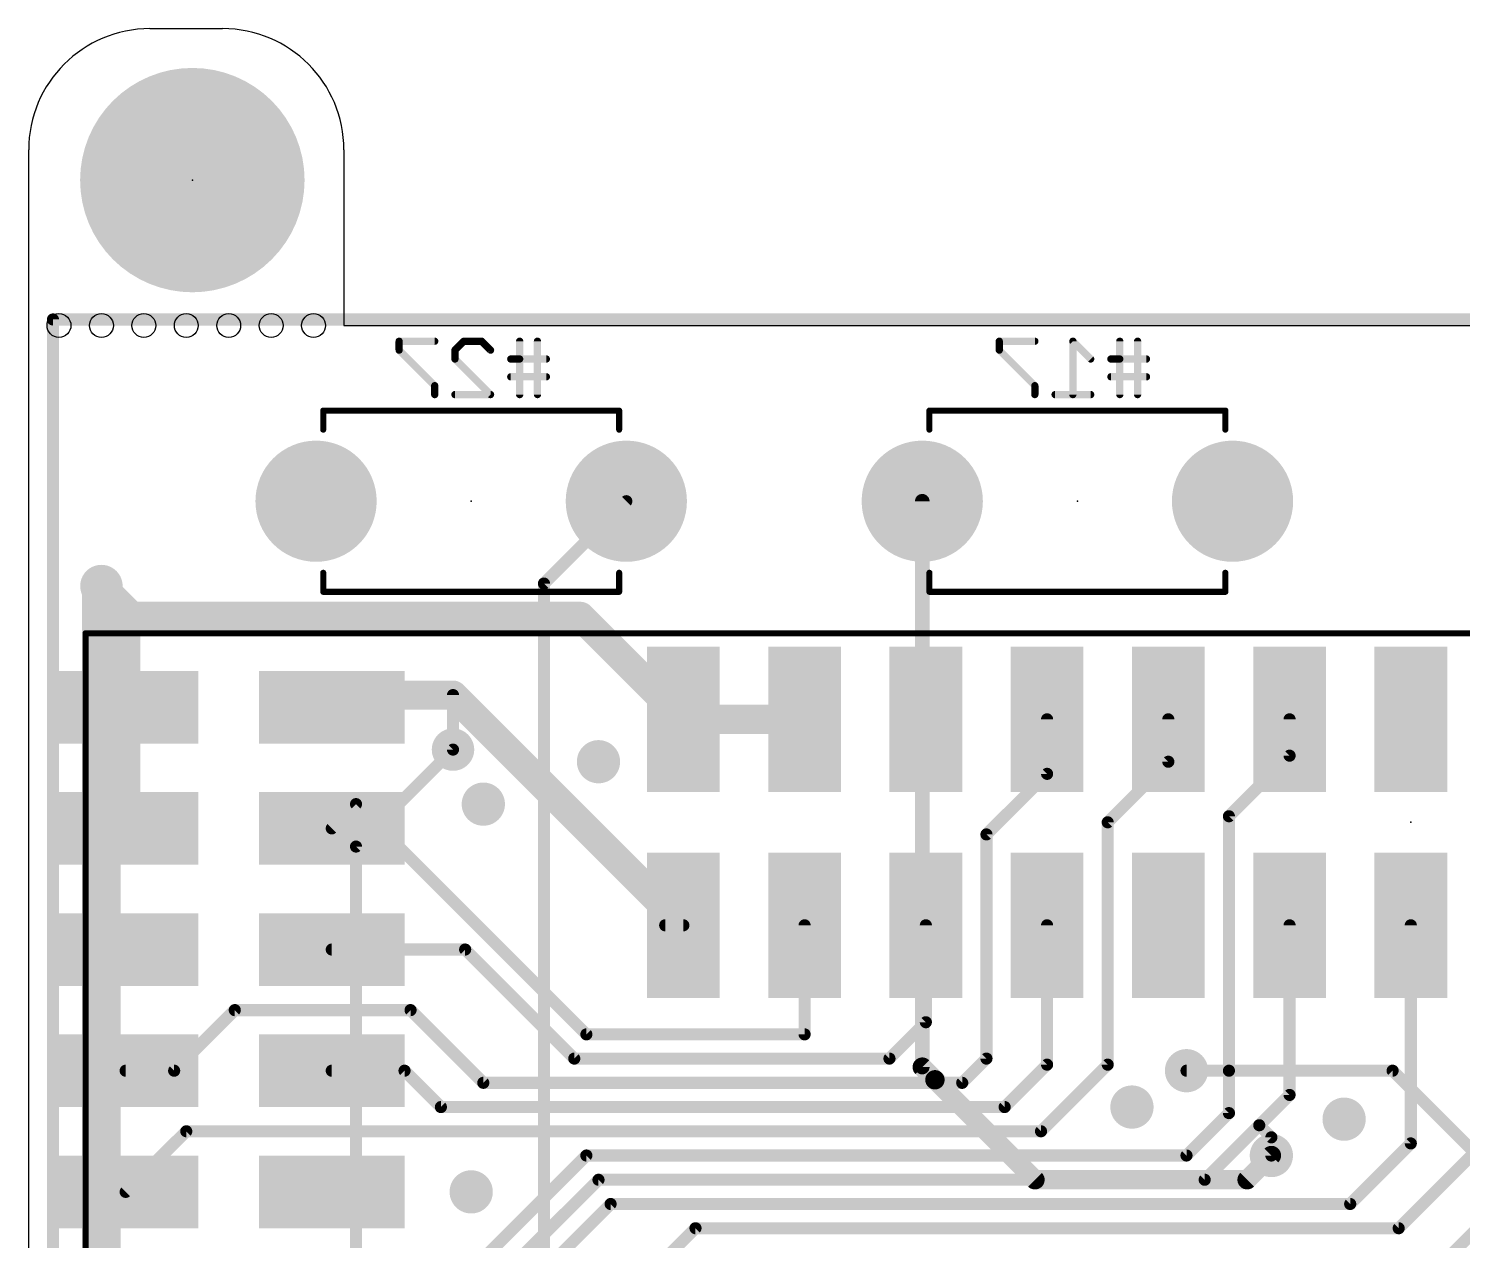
# Model space of a CAD drawing. Extents: x 0 to 56.8, y -6.3 to 91.2.
# Drawn here: x 0 to 30.04, y 65.79 to 91.19 of the extents above; entities that cross this region are included whole.
import ezdxf

# ---------------------------------------------------------------- set-up
doc = ezdxf.new("R2010")
doc.units = 0
for name, color, linetype in [('1', 12, 'CONTINUOUS'), ('16', 132, 'CONTINUOUS'), ('17', 110, 'CONTINUOUS'), ('18', 110, 'CONTINUOUS'), ('20', 4, 'CONTINUOUS'), ('22', 6, 'CONTINUOUS'), ('23', 53, 'CONTINUOUS'), ('24', 53, 'CONTINUOUS'), ('41', 12, 'CONTINUOUS')]:
    doc.layers.add(name, color=color, linetype=linetype)

# ---------------------------------------------------------------- blocks, each defined once
blk = doc.blocks.new('RECT')
blk.add_solid([(-0.5, -0.5), (0.5, -0.5), (-0.5, 0.5), (0.5, 0.5)])
blk = doc.blocks.new('ROUNDP')
at = {"const_width": 0.5}
blk.add_lwpolyline([(0, -0.25, 1), (0, 0.25, 1), (0, -0.25)], format="xyb", dxfattribs=at)
blk = doc.blocks.new('ROUNDV')
at = {"const_width": 0.5}
blk.add_lwpolyline([(0, -0.25, 1), (0, 0.25, 1), (0, -0.25)], format="xyb", dxfattribs=at)

msp = doc.modelspace()

# ---------------------------------------------------------------- linework, layer by layer
at = {"layer": '1'}
for points, const_width in [([(0.508, 0), (0.508, 85.09)], 0.254), ([(0.508, 85.09), (56.388, 85.09)], 0.254), ([(1.524, 79.502), (2.159, 78.867)], 0.6096), ([(2.032, 78.74), (2.159, 78.867)], 0.6096), ([(2.032, 76.962), (2.032, 78.74)], 0.6096), ([(2.159, 78.867), (11.557, 78.867)], 0.6096), ([(11.557, 78.867), (13.716, 76.708)], 0.6096), ([(6.35, 76.962), (6.604, 77.216)], 0.6096), ([(6.604, 77.216), (8.89, 77.216)], 0.6096), ([(8.89, 77.216), (13.716, 72.39)], 0.6096), ([(2.032, 74.422), (2.032, 76.962)], 0.6096), ([(8.89, 76.073), (8.89, 77.216)], 0.254), ([(13.716, 76.708), (16.256, 76.708)], 0.6096), ([(21.336, 76.708), (21.336, 75.565)], 0.254), ([(23.876, 75.819), (23.876, 76.708)], 0.254), ([(26.416, 76.708), (26.416, 75.946)], 0.254), ([(26.416, 75.946), (25.146, 74.676)], 0.254), ([(21.336, 75.565), (20.066, 74.295)], 0.254), ([(22.606, 74.549), (23.876, 75.819)], 0.254), ([(6.858, 74.93), (6.35, 74.422)], 0.254), ([(11.684, 70.104), (6.858, 74.93)], 0.254), ([(25.146, 74.676), (25.146, 69.342)], 0.254), ([(22.606, 69.469), (22.606, 74.549)], 0.254), ([(20.066, 74.295), (20.066, 69.596)], 0.254), ([(13.335, 72.39), (13.716, 72.39)], 0.254), ([(16.256, 72.39), (16.256, 70.104)], 0.254), ([(18.796, 70.358), (18.796, 72.39)], 0.254), ([(21.336, 69.469), (21.336, 72.39)], 0.254), ([(26.416, 68.834), (26.416, 72.39)], 0.254), ([(28.956, 67.818), (28.956, 72.39)], 0.254), ([(9.144, 71.882), (6.35, 71.882)], 0.254), ([(11.43, 69.596), (9.144, 71.882)], 0.254), ([(4.318, 70.612), (3.048, 69.342)], 0.254), ([(8.001, 70.612), (4.318, 70.612)], 0.254), ([(9.525, 69.088), (8.001, 70.612)], 0.254), ([(18.034, 69.596), (18.796, 70.358)], 0.254), ([(16.256, 70.104), (11.684, 70.104)], 0.254), ([(18.034, 69.596), (11.43, 69.596)], 0.254), ([(20.066, 69.596), (19.558, 69.088)], 0.254), ([(3.048, 69.342), (2.032, 69.342)], 0.254), ([(7.874, 69.342), (6.35, 69.342)], 0.254), ([(8.636, 68.58), (7.874, 69.342)], 0.254), ([(20.447, 68.58), (21.336, 69.469)], 0.254), ([(21.209, 68.072), (22.606, 69.469)], 0.254), ([(24.257, 69.342), (25.146, 69.342)], 0.254), ([(25.146, 69.342), (25.146, 68.453)], 0.254), ([(19.558, 69.088), (9.525, 69.088)], 0.254), ([(25.781, 68.199), (26.416, 68.834)], 0.254), ([(8.636, 68.58), (20.447, 68.58)], 0.254), ([(25.146, 68.453), (24.257, 67.564)], 0.254), ([(3.302, 68.072), (2.032, 66.802)], 0.254), ([(3.302, 68.072), (21.209, 68.072)], 0.254), ([(24.638, 67.056), (25.781, 68.199)], 0.254), ([(26.035, 67.945), (25.781, 68.199)], 0.254), ([(26.035, 67.564), (26.035, 67.945)], 0.254), ([(27.686, 66.548), (28.956, 67.818)], 0.254), ([(11.684, 67.564), (9.652, 65.532)], 0.254), ([(24.257, 67.564), (11.684, 67.564)], 0.254), ([(28.702, 66.04), (30.226, 67.564)], 0.254), ([(29.845, 65.532), (31.496, 67.183)], 0.254), ([(11.938, 67.056), (9.144, 64.262)], 0.254), ([(24.638, 67.056), (11.938, 67.056)], 0.254), ([(12.192, 66.548), (10.2235, 64.5795)], 0.254), ([(12.192, 66.548), (27.686, 66.548)], 0.254), ([(13.97, 66.04), (8.382, 60.452)], 0.254), ([(13.97, 66.04), (28.702, 66.04)], 0.254)]:
    msp.add_lwpolyline(points, dxfattribs=dict(at, const_width=const_width))
for points, const_width in [([(0.5715, 85.09, 1), (0.4445, 85.09)], 0.127), ([(0.508, 85.1535, 1), (0.508, 85.0265)], 0.127), ([(1.6318, 79.6098, 1), (1.4162, 79.3942)], 0.3048), ([(1.9242, 78.8478, 1), (2.1398, 78.6322)], 0.3048), ([(2.1844, 78.74, 1), (1.8796, 78.74)], 0.3048), ([(2.159, 79.0194, 1), (2.159, 78.7146)], 0.3048), ([(2.2668, 78.7592, 1), (2.0512, 78.9748)], 0.3048), ([(2.0512, 78.7592, 1), (2.2668, 78.9748)], 0.3048), ([(11.6648, 78.9748, 1), (11.4492, 78.7592)], 0.3048), ([(11.557, 78.7146, 1), (11.557, 79.0194)], 0.3048), ([(6.604, 77.3684, 1), (6.604, 77.0636)], 0.3048), ([(6.7118, 77.1082, 1), (6.4962, 77.3238)], 0.3048), ([(8.9978, 77.3238, 1), (8.7822, 77.1082)], 0.3048), ([(8.89, 77.0636, 1), (8.89, 77.3684)], 0.3048), ([(2.1844, 76.962, 1), (1.8796, 76.962)], 0.3048), ([(6.2422, 77.0698, 1), (6.4578, 76.8542)], 0.3048), ([(8.9535, 77.216, 1), (8.8265, 77.216)], 0.127), ([(1.8796, 76.962, 1), (2.1844, 76.962)], 0.3048), ([(13.716, 76.8604, 1), (13.716, 76.5556)], 0.3048), ([(13.6082, 76.6002, 1), (13.8238, 76.8158)], 0.3048), ([(16.256, 76.5556, 1), (16.256, 76.8604)], 0.3048), ([(21.3995, 76.708, 1), (21.2725, 76.708)], 0.127), ([(23.9395, 76.708, 1), (23.8125, 76.708)], 0.127), ([(26.4795, 76.708, 1), (26.3525, 76.708)], 0.127), ([(8.8265, 76.073, 1), (8.9535, 76.073)], 0.127), ([(26.3525, 75.946, 1), (26.4795, 75.946)], 0.127), ([(26.4609, 75.9011, 1), (26.3711, 75.9909)], 0.127), ([(21.3809, 75.5201, 1), (21.2911, 75.6099)], 0.127), ([(23.8125, 75.819, 1), (23.9395, 75.819)], 0.127), ([(23.9209, 75.7741, 1), (23.8311, 75.8639)], 0.127), ([(21.2725, 75.565, 1), (21.3995, 75.565)], 0.127), ([(6.9029, 74.9749, 1), (6.8131, 74.8851)], 0.127), ([(6.9029, 74.8851, 1), (6.8131, 74.9749)], 0.127), ([(25.2095, 74.676, 1), (25.0825, 74.676)], 0.127), ([(1.8796, 74.422, 1), (2.1844, 74.422)], 0.3048), ([(6.3051, 74.4669, 1), (6.3949, 74.3771)], 0.127), ([(22.6695, 74.549, 1), (22.5425, 74.549)], 0.127), ([(22.5611, 74.5939, 1), (22.6509, 74.5041)], 0.127), ([(25.1011, 74.7209, 1), (25.1909, 74.6311)], 0.127), ([(20.1295, 74.295, 1), (20.0025, 74.295)], 0.127), ([(20.0211, 74.3399, 1), (20.1109, 74.2501)], 0.127), ([(13.335, 72.4535, 1), (13.335, 72.3265)], 0.127), ([(13.6082, 72.2822, 1), (13.8238, 72.4978)], 0.3048), ([(13.716, 72.3265, 1), (13.716, 72.4535)], 0.127), ([(16.3195, 72.39, 1), (16.1925, 72.39)], 0.127), ([(18.8595, 72.39, 1), (18.7325, 72.39)], 0.127), ([(21.3995, 72.39, 1), (21.2725, 72.39)], 0.127), ([(26.4795, 72.39, 1), (26.3525, 72.39)], 0.127), ([(29.0195, 72.39, 1), (28.8925, 72.39)], 0.127), ([(6.35, 71.9455, 1), (6.35, 71.8185)], 0.127), ([(9.1889, 71.9269, 1), (9.0991, 71.8371)], 0.127), ([(9.144, 71.8185, 1), (9.144, 71.9455)], 0.127), ([(4.318, 70.6755, 1), (4.318, 70.5485)], 0.127), ([(4.3629, 70.5671, 1), (4.2731, 70.6569)], 0.127), ([(8.0459, 70.6569, 1), (7.9561, 70.5671)], 0.127), ([(8.001, 70.5485, 1), (8.001, 70.6755)], 0.127), ([(18.7325, 70.358, 1), (18.8595, 70.358)], 0.127), ([(18.8409, 70.3131, 1), (18.7511, 70.4029)], 0.127), ([(11.684, 70.1675, 1), (11.684, 70.0405)], 0.127), ([(11.6391, 70.0591, 1), (11.7289, 70.1489)], 0.127), ([(16.1925, 70.104, 1), (16.3195, 70.104)], 0.127), ([(16.256, 70.0405, 1), (16.256, 70.1675)], 0.127), ([(11.43, 69.6595, 1), (11.43, 69.5325)], 0.127), ([(11.3851, 69.5511, 1), (11.4749, 69.6409)], 0.127), ([(17.9891, 69.6409, 1), (18.0789, 69.5511)], 0.127), ([(18.034, 69.5325, 1), (18.034, 69.6595)], 0.127), ([(20.1109, 69.5511, 1), (20.0211, 69.6409)], 0.127), ([(2.032, 69.4055, 1), (2.032, 69.2785)], 0.127), ([(3.0031, 69.3869, 1), (3.0929, 69.2971)], 0.127), ([(3.048, 69.2785, 1), (3.048, 69.4055)], 0.127), ([(6.35, 69.4055, 1), (6.35, 69.2785)], 0.127), ([(7.9189, 69.3869, 1), (7.8291, 69.2971)], 0.127), ([(7.874, 69.2785, 1), (7.874, 69.4055)], 0.127), ([(20.0025, 69.596, 1), (20.1295, 69.596)], 0.127), ([(21.2725, 69.469, 1), (21.3995, 69.469)], 0.127), ([(21.3809, 69.4241, 1), (21.2911, 69.5139)], 0.127), ([(22.5425, 69.469, 1), (22.6695, 69.469)], 0.127), ([(22.6509, 69.4241, 1), (22.5611, 69.5139)], 0.127), ([(24.257, 69.4055, 1), (24.257, 69.2785)], 0.127), ([(25.2095, 69.342, 1), (25.0825, 69.342)], 0.127), ([(25.0825, 69.342, 1), (25.2095, 69.342)], 0.127), ([(25.146, 69.2785, 1), (25.146, 69.4055)], 0.127), ([(9.525, 69.1515, 1), (9.525, 69.0245)], 0.127), ([(9.4801, 69.0431, 1), (9.5699, 69.1329)], 0.127), ([(19.5131, 69.1329, 1), (19.6029, 69.0431)], 0.127), ([(19.558, 69.0245, 1), (19.558, 69.1515)], 0.127), ([(26.3525, 68.834, 1), (26.4795, 68.834)], 0.127), ([(26.4609, 68.7891, 1), (26.3711, 68.8789)], 0.127), ([(8.636, 68.6435, 1), (8.636, 68.5165)], 0.127), ([(8.5911, 68.5351, 1), (8.6809, 68.6249)], 0.127), ([(20.4021, 68.6249, 1), (20.4919, 68.5351)], 0.127), ([(20.447, 68.5165, 1), (20.447, 68.6435)], 0.127), ([(25.0825, 68.453, 1), (25.2095, 68.453)], 0.127), ([(25.1909, 68.4081, 1), (25.1011, 68.4979)], 0.127), ([(3.302, 68.1355, 1), (3.302, 68.0085)], 0.127), ([(3.3469, 68.0271, 1), (3.2571, 68.1169)], 0.127), ([(21.209, 68.0085, 1), (21.209, 68.1355)], 0.127), ([(25.8259, 68.2439, 1), (25.7361, 68.1541)], 0.127), ([(25.7361, 68.2439, 1), (25.8259, 68.1541)], 0.127), ([(25.8259, 68.1541, 1), (25.7361, 68.2439)], 0.127), ([(21.1641, 68.1169, 1), (21.2539, 68.0271)], 0.127), ([(26.0985, 67.945, 1), (25.9715, 67.945)], 0.127), ([(25.9901, 67.9001, 1), (26.0799, 67.9899)], 0.127), ([(28.8925, 67.818, 1), (29.0195, 67.818)], 0.127), ([(29.0009, 67.7731, 1), (28.9111, 67.8629)], 0.127), ([(11.684, 67.6275, 1), (11.684, 67.5005)], 0.127), ([(11.7289, 67.5191, 1), (11.6391, 67.6089)], 0.127), ([(24.2121, 67.6089, 1), (24.3019, 67.5191)], 0.127), ([(24.257, 67.5005, 1), (24.257, 67.6275)], 0.127), ([(25.9715, 67.564, 1), (26.0985, 67.564)], 0.127), ([(11.938, 67.1195, 1), (11.938, 66.9925)], 0.127), ([(11.9829, 67.0111, 1), (11.8931, 67.1009)], 0.127), ([(24.5931, 67.1009, 1), (24.6829, 67.0111)], 0.127), ([(24.638, 66.9925, 1), (24.638, 67.1195)], 0.127), ([(1.9871, 66.8469, 1), (2.0769, 66.7571)], 0.127), ([(12.192, 66.6115, 1), (12.192, 66.4845)], 0.127), ([(12.2369, 66.5031, 1), (12.1471, 66.5929)], 0.127), ([(27.6411, 66.5929, 1), (27.7309, 66.5031)], 0.127), ([(27.686, 66.4845, 1), (27.686, 66.6115)], 0.127), ([(13.97, 66.1035, 1), (13.97, 65.9765)], 0.127), ([(14.0149, 65.9951, 1), (13.9251, 66.0849)], 0.127), ([(28.6571, 66.0849, 1), (28.7469, 65.9951)], 0.127), ([(28.702, 65.9765, 1), (28.702, 66.1035)], 0.127)]:
    msp.add_lwpolyline(points, format="xyb", dxfattribs=dict(at, const_width=const_width))
at = {"layer": '16'}
for points, const_width in [([(0.508, 0), (0.508, 85.09)], 0.254), ([(0.508, 85.09), (56.388, 85.09)], 0.254), ([(10.795, 79.554), (12.521, 81.28)], 0.254), ([(18.721, 81.28), (18.721, 69.417)], 0.3048), ([(1.524, 55.753), (1.524, 79.502)], 0.8128), ([(10.795, 79.554), (10.795, 64.008)], 0.254), ([(6.858, 74.041), (8.89, 76.073)], 0.254), ([(6.858, 56.388), (6.858, 74.041)], 0.254), ([(18.721, 69.417), (18.9865, 69.1515)], 0.4064), ([(28.575, 69.342), (24.257, 69.342)], 0.254), ([(30.353, 67.564), (28.575, 69.342)], 0.254), ([(18.9865, 69.1515), (21.082, 67.056)], 0.4064), ([(25.527, 67.056), (26.035, 67.564)], 0.4064), ([(21.082, 67.056), (25.527, 67.056)], 0.4064)]:
    msp.add_lwpolyline(points, dxfattribs=dict(at, const_width=const_width))
for points, const_width in [([(0.5715, 85.09, 1), (0.4445, 85.09)], 0.127), ([(0.508, 85.1535, 1), (0.508, 85.0265)], 0.127), ([(12.5659, 81.2351, 1), (12.4761, 81.3249)], 0.127), ([(18.7972, 81.28, 1), (18.6448, 81.28)], 0.1524), ([(1.7272, 79.502, 1), (1.3208, 79.502)], 0.4064), ([(10.8585, 79.554, 1), (10.7315, 79.554)], 0.127), ([(10.7501, 79.5989, 1), (10.8399, 79.5091)], 0.127), ([(8.9349, 76.0281, 1), (8.8451, 76.1179)], 0.127), ([(6.9215, 74.041, 1), (6.7945, 74.041)], 0.127), ([(6.8131, 74.0859, 1), (6.9029, 73.9961)], 0.127), ([(18.7928, 69.4888, 1), (18.6492, 69.3452)], 0.2032), ([(18.6448, 69.417, 1), (18.7972, 69.417)], 0.1524), ([(24.257, 69.4055, 1), (24.257, 69.2785)], 0.127), ([(28.6199, 69.3869, 1), (28.5301, 69.2971)], 0.127), ([(28.575, 69.2785, 1), (28.575, 69.4055)], 0.127), ([(19.0583, 69.2233, 1), (18.9147, 69.0797)], 0.2032), ([(18.9147, 69.0797, 1), (19.0583, 69.2233)], 0.2032), ([(26.1068, 67.4922, 1), (25.9632, 67.6358)], 0.2032), ([(21.082, 67.1576, 1), (21.082, 66.9544)], 0.2032), ([(21.0102, 66.9842, 1), (21.1538, 67.1278)], 0.2032), ([(25.4552, 67.1278, 1), (25.5988, 66.9842)], 0.2032), ([(25.527, 66.9544, 1), (25.527, 67.1576)], 0.2032)]:
    msp.add_lwpolyline(points, format="xyb", dxfattribs=dict(at, const_width=const_width))
at = {"layer": '20'}
for p, q in [((2.54, 91.186), (4.064, 91.186)), ((0, -3.81), (0, 88.646)), ((6.604, 88.646), (6.604, 84.963)), ((6.604, 84.963), (50.165, 84.963))]:
    msp.add_line(p, q, dxfattribs=at)
for centre in [(0.635, 84.963), (1.524, 84.963), (2.413, 84.963), (3.302, 84.963), (4.191, 84.963), (5.08, 84.963), (5.969, 84.963)]:
    msp.add_circle(centre, 0.25, dxfattribs=at)
for centre, start, end in [((2.54, 88.646), 90, 180), ((4.064, 88.646), 0, 90)]:
    msp.add_arc(centre, 2.54, start, end, dxfattribs=at)
at = {"layer": '22'}
for points, const_width in [([(3.429, 85.761, 1), (3.429, 90.261, 1), (3.429, 85.761)], 0.2032), ([(7.7613, 84.6719, 1), (7.7613, 84.5957)], 0.0762), ([(7.7994, 84.6338, 1), (7.7232, 84.6338)], 0.0762), ([(8.507, 84.5957, 1), (8.507, 84.6719)], 0.0762), ([(9.1171, 84.6719, 1), (9.1171, 84.5957)], 0.0762), ([(9.1441, 84.6068, 1), (9.0902, 84.6607)], 0.0762), ([(9.5169, 84.6607, 1), (9.463, 84.6068)], 0.0762), ([(9.49, 84.5957, 1), (9.49, 84.6719)], 0.0762), ([(10.3246, 84.6338, 1), (10.2484, 84.6338)], 0.0762), ([(10.6975, 84.6338, 1), (10.6213, 84.6338)], 0.0762), ([(20.3343, 84.6719, 1), (20.3343, 84.5957)], 0.0762), ([(20.3724, 84.6338, 1), (20.2962, 84.6338)], 0.0762), ([(21.08, 84.5957, 1), (21.08, 84.6719)], 0.0762), ([(21.9035, 84.6607, 1), (21.8496, 84.6068)], 0.0762), ([(21.9147, 84.6338, 1), (21.8385, 84.6338)], 0.0762), ([(22.8976, 84.6338, 1), (22.8214, 84.6338)], 0.0762), ([(23.2705, 84.6338, 1), (23.1943, 84.6338)], 0.0762), ([(7.7882, 84.4743, 1), (7.7344, 84.4204)], 0.0762), ([(7.7232, 84.4473, 1), (7.7994, 84.4473)], 0.0762), ([(8.9688, 84.4473, 1), (8.8926, 84.4473)], 0.0762), ([(8.9038, 84.4743, 1), (8.9576, 84.4204)], 0.0762), ([(9.6495, 84.4204, 1), (9.7033, 84.4743)], 0.0762), ([(20.3612, 84.4743, 1), (20.3074, 84.4204)], 0.0762), ([(20.2962, 84.4473, 1), (20.3724, 84.4473)], 0.0762), ([(8.8926, 84.2609, 1), (8.9688, 84.2609)], 0.0762), ([(8.9576, 84.2878, 1), (8.9038, 84.234)], 0.0762), ([(10.1001, 84.299, 1), (10.1001, 84.2228)], 0.0762), ([(10.2865, 84.299, 1), (10.2865, 84.2228)], 0.0762), ([(10.2865, 84.2228, 1), (10.2865, 84.299)], 0.0762), ([(10.8458, 84.2228, 1), (10.8458, 84.299)], 0.0762), ([(22.2225, 84.234, 1), (22.2763, 84.2878)], 0.0762), ([(22.6731, 84.299, 1), (22.6731, 84.2228)], 0.0762), ([(22.8595, 84.299, 1), (22.8595, 84.2228)], 0.0762), ([(22.8595, 84.2228, 1), (22.8595, 84.299)], 0.0762), ([(23.4188, 84.2228, 1), (23.4188, 84.299)], 0.0762), ([(10.1001, 83.9262, 1), (10.1001, 83.85)], 0.0762), ([(10.8458, 83.85, 1), (10.8458, 83.9262)], 0.0762), ([(22.6731, 83.9262, 1), (22.6731, 83.85)], 0.0762), ([(23.4188, 83.85, 1), (23.4188, 83.9262)], 0.0762), ([(8.5451, 83.7016, 1), (8.4689, 83.7016)], 0.0762), ([(8.4689, 83.5152, 1), (8.5451, 83.5152)], 0.0762), ([(8.4801, 83.6747, 1), (8.5339, 83.7286)], 0.0762), ([(8.9307, 83.5533, 1), (8.9307, 83.4771)], 0.0762), ([(9.6495, 83.4883, 1), (9.7033, 83.5421)], 0.0762), ([(9.6764, 83.4771, 1), (9.6764, 83.5533)], 0.0762), ([(10.2484, 83.5152, 1), (10.3246, 83.5152)], 0.0762), ([(10.6213, 83.5152, 1), (10.6975, 83.5152)], 0.0762), ([(21.1181, 83.7016, 1), (21.0419, 83.7016)], 0.0762), ([(21.0419, 83.5152, 1), (21.1181, 83.5152)], 0.0762), ([(21.0531, 83.6747, 1), (21.1069, 83.7286)], 0.0762), ([(21.5037, 83.5533, 1), (21.5037, 83.4771)], 0.0762), ([(21.8385, 83.5152, 1), (21.9147, 83.5152)], 0.0762), ([(22.2494, 83.4771, 1), (22.2494, 83.5533)], 0.0762), ([(22.8214, 83.5152, 1), (22.8976, 83.5152)], 0.0762), ([(23.1943, 83.5152, 1), (23.2705, 83.5152)], 0.0762), ([(6.171, 83.2118, 1), (6.171, 83.1483)], 0.0635), ([(6.2027, 83.18, 1), (6.1393, 83.18)], 0.0635), ([(12.4028, 83.18, 1), (12.3392, 83.18)], 0.0635), ([(12.371, 83.1483, 1), (12.371, 83.2118)], 0.0635), ([(18.871, 83.2118, 1), (18.871, 83.1483)], 0.0635), ([(18.9028, 83.18, 1), (18.8393, 83.18)], 0.0635), ([(25.1028, 83.18, 1), (25.0393, 83.18)], 0.0635), ([(25.071, 83.1483, 1), (25.071, 83.2118)], 0.0635), ([(6.1393, 82.78, 1), (6.2027, 82.78)], 0.0635), ([(12.3392, 82.78, 1), (12.4028, 82.78)], 0.0635), ([(18.8393, 82.78, 1), (18.9028, 82.78)], 0.0635), ([(25.0393, 82.78, 1), (25.1028, 82.78)], 0.0635), ([(6.2027, 79.78, 1), (6.1393, 79.78)], 0.0635), ([(12.4028, 79.78, 1), (12.3392, 79.78)], 0.0635), ([(18.9028, 79.78, 1), (18.8393, 79.78)], 0.0635), ([(25.1028, 79.78, 1), (25.0393, 79.78)], 0.0635), ([(6.171, 79.4118, 1), (6.171, 79.3483)], 0.0635), ([(6.1393, 79.38, 1), (6.2027, 79.38)], 0.0635), ([(12.3392, 79.38, 1), (12.4028, 79.38)], 0.0635), ([(12.371, 79.3483, 1), (12.371, 79.4118)], 0.0635), ([(18.871, 79.4118, 1), (18.871, 79.3483)], 0.0635), ([(18.8393, 79.38, 1), (18.9028, 79.38)], 0.0635), ([(25.0393, 79.38, 1), (25.1028, 79.38)], 0.0635), ([(25.071, 79.3483, 1), (25.071, 79.4118)], 0.0635), ([(1.194, 78.5448, 1), (1.194, 78.4813)], 0.0635), ([(1.2257, 78.513, 1), (1.1623, 78.513)], 0.0635)]:
    msp.add_lwpolyline(points, format="xyb", dxfattribs=dict(at, const_width=const_width))
for points, const_width in [([(8.507, 84.6338), (7.7613, 84.6338)], 0.1524), ([(7.7613, 84.6338), (7.7613, 84.4473)], 0.1524), ([(8.9307, 84.4473), (9.1171, 84.6338)], 0.1524), ([(9.1171, 84.6338), (9.49, 84.6338)], 0.1524), ([(9.49, 84.6338), (9.6764, 84.4473)], 0.1524), ([(10.2865, 84.6338), (10.2865, 83.5152)], 0.1524), ([(10.6594, 83.5152), (10.6594, 84.6338)], 0.1524), ([(21.08, 84.6338), (20.3343, 84.6338)], 0.1524), ([(20.3343, 84.6338), (20.3343, 84.4473)], 0.1524), ([(22.2494, 84.2609), (21.8766, 84.6338)], 0.1524), ([(21.8766, 84.6338), (21.8766, 83.5152)], 0.1524), ([(22.8595, 84.6338), (22.8595, 83.5152)], 0.1524), ([(23.2324, 83.5152), (23.2324, 84.6338)], 0.1524), ([(7.7613, 84.4473), (8.507, 83.7016)], 0.1524), ([(8.9307, 84.2609), (8.9307, 84.4473)], 0.1524), ([(20.3343, 84.4473), (21.08, 83.7016)], 0.1524), ([(9.6764, 83.5152), (8.9307, 84.2609)], 0.1524), ([(10.2865, 84.2609), (10.1001, 84.2609)], 0.1524), ([(10.8458, 84.2609), (10.2865, 84.2609)], 0.1524), ([(22.8595, 84.2609), (22.6731, 84.2609)], 0.1524), ([(23.4188, 84.2609), (22.8595, 84.2609)], 0.1524), ([(10.8458, 83.8881), (10.1001, 83.8881)], 0.1524), ([(23.4188, 83.8881), (22.6731, 83.8881)], 0.1524), ([(8.507, 83.7016), (8.507, 83.5152)], 0.1524), ([(8.9307, 83.5152), (9.6764, 83.5152)], 0.1524), ([(21.08, 83.7016), (21.08, 83.5152)], 0.1524), ([(22.2494, 83.5152), (21.5037, 83.5152)], 0.1524), ([(12.371, 83.18), (6.171, 83.18)], 0.127), ([(6.171, 83.18), (6.171, 82.78)], 0.127), ([(12.371, 82.78), (12.371, 83.18)], 0.127), ([(18.871, 82.78), (18.871, 83.18)], 0.127), ([(18.871, 83.18), (25.071, 83.18)], 0.127), ([(25.071, 83.18), (25.071, 82.78)], 0.127), ([(6.171, 79.38), (6.171, 79.78)], 0.127), ([(12.371, 79.78), (12.371, 79.38)], 0.127), ([(18.871, 79.78), (18.871, 79.38)], 0.127), ([(25.071, 79.38), (25.071, 79.78)], 0.127), ([(12.371, 79.38), (6.171, 79.38)], 0.127), ([(18.871, 79.38), (25.071, 79.38)], 0.127), ([(55.194, 78.513), (1.194, 78.513)], 0.127), ([(1.194, 78.513), (1.194, 0.513)], 0.127)]:
    msp.add_lwpolyline(points, dxfattribs=dict(at, const_width=const_width))
at = {"layer": '23'}
msp.add_point((28.956, 74.549), dxfattribs=at)
at = {"layer": '24'}
for p in [(3.429, 88.011), (9.271, 81.28), (21.971, 81.28)]:
    msp.add_point(p, dxfattribs=at)
at = {"layer": '41', "const_width": 2.032}
msp.add_lwpolyline([(3.429, 86.761, 1), (3.429, 89.261, 1), (3.429, 86.761)], format="xyb", dxfattribs=at)

# ---------------------------------------------------------------- block references
at = {"layer": '1', "xscale": 3.048, "yscale": 1.524}
for p, rotation in [((13.716, 76.708), 90), ((16.256, 76.708), 270), ((18.796, 76.708), 270), ((21.336, 76.708), 270), ((23.876, 76.708), 270), ((26.416, 76.708), 270), ((28.956, 76.708), 270), ((6.35, 74.422), 180), ((13.716, 72.39), 90), ((16.256, 72.39), 90), ((18.796, 72.39), 90), ((21.336, 72.39), 90), ((23.876, 72.39), 90), ((26.416, 72.39), 90), ((28.956, 72.39), 90), ((6.35, 71.882), 180), ((6.35, 69.342), 180), ((6.35, 66.802), 180)]:
    msp.add_blockref('RECT', p, dxfattribs=dict(at, rotation=rotation))
for p in [(2.032, 76.962), (6.35, 76.962), (2.032, 74.422), (2.032, 71.882), (2.032, 69.342), (2.032, 66.802)]:
    msp.add_blockref('RECT', p, dxfattribs=at)
at = {"layer": '17', "rotation": 180}
for p, xscale, yscale in [((3.429, 88.011), 4, 4), ((3.429, 88.011), 4, 4), ((6.021, 81.28), 2.54, 2.54), ((6.021, 81.28), 2.54, 2.54), ((12.521, 81.28), 2.54, 2.54), ((12.521, 81.28), 2.54, 2.54)]:
    msp.add_blockref('ROUNDP', p, dxfattribs=dict(at, xscale=xscale, yscale=yscale))
at = {"layer": '17', "xscale": 2.54, "yscale": 2.54}
for p in [(18.721, 81.28), (18.721, 81.28), (25.221, 81.28), (25.221, 81.28)]:
    msp.add_blockref('ROUNDP', p, dxfattribs=at)
at = {"layer": '18'}
for p, xscale, yscale in [((1.524, 79.502), 0.889, 0.889), ((1.524, 79.502), 0.889, 0.889), ((8.89, 76.073), 0.889, 0.889), ((8.89, 76.073), 0.889, 0.889), ((11.938, 75.819), 0.9064, 0.9064), ((11.938, 75.819), 0.9064, 0.9064), ((9.525, 74.93), 0.9064, 0.9064), ((9.525, 74.93), 0.9064, 0.9064), ((24.257, 69.342), 0.9064, 0.9064), ((24.257, 69.342), 0.9064, 0.9064), ((23.114, 68.58), 0.9064, 0.9064), ((23.114, 68.58), 0.9064, 0.9064), ((27.559, 68.326), 0.9064, 0.9064), ((27.559, 68.326), 0.9064, 0.9064), ((26.035, 67.564), 0.9064, 0.9064), ((26.035, 67.564), 0.9064, 0.9064), ((9.271, 66.802), 0.9064, 0.9064), ((9.271, 66.802), 0.9064, 0.9064)]:
    msp.add_blockref('ROUNDV', p, dxfattribs=dict(at, xscale=xscale, yscale=yscale))

doc.saveas('drawing.dxf')
